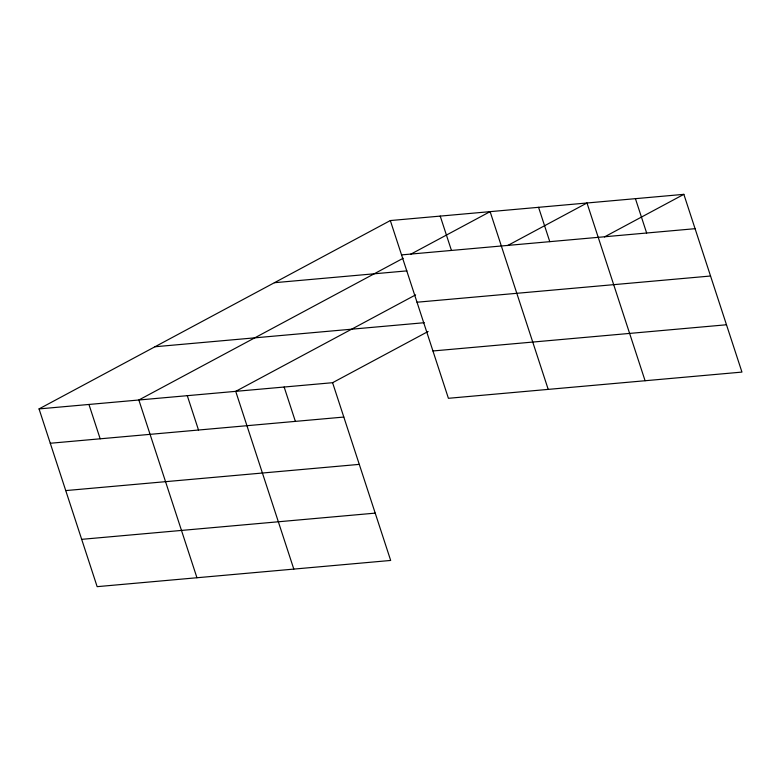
<?xml version="1.0" encoding="UTF-8"?>
<svg xmlns="http://www.w3.org/2000/svg" width="781" height="781" viewBox="0 0 781 781"><rect width="100%" height="100%" fill="white"/><g stroke="black" fill="none" stroke-linecap="round" stroke-linejoin="round"><path stroke-width="1.17" d="M39.05 408.912L332.589 382.7L390.676 560.446L97.147 586.658L39.05 408.912L390.324 220.554L683.853 194.342L741.95 372.088L448.411 398.3L390.324 220.554M403.181 258.257L138.852 399.999L196.949 577.745M410.699 254.235L490.117 211.641L548.213 389.387M415.619 294.886L235.716 391.349L293.812 569.095M507.562 245.585L586.99 202.992L645.086 380.737M332.589 382.7L428.115 331.476M604.426 236.936L683.853 194.342M401.541 254.899L695.08 228.687M274.404 282.712L406.891 270.88M417.015 302.218L710.544 276.015M154.97 346.754L424.288 322.709M432.947 350.972L726.486 324.769M50.277 443.257L343.816 417.054M65.741 490.585L359.28 464.373M81.683 539.339L375.212 513.127M635.422 198.667L646.648 233.011M538.558 207.316L549.785 241.661M440.22 216.093L451.447 250.447M284.147 387.025L295.374 421.379M187.284 395.674L198.511 430.028M88.946 404.46L100.173 438.805"/></g></svg>
